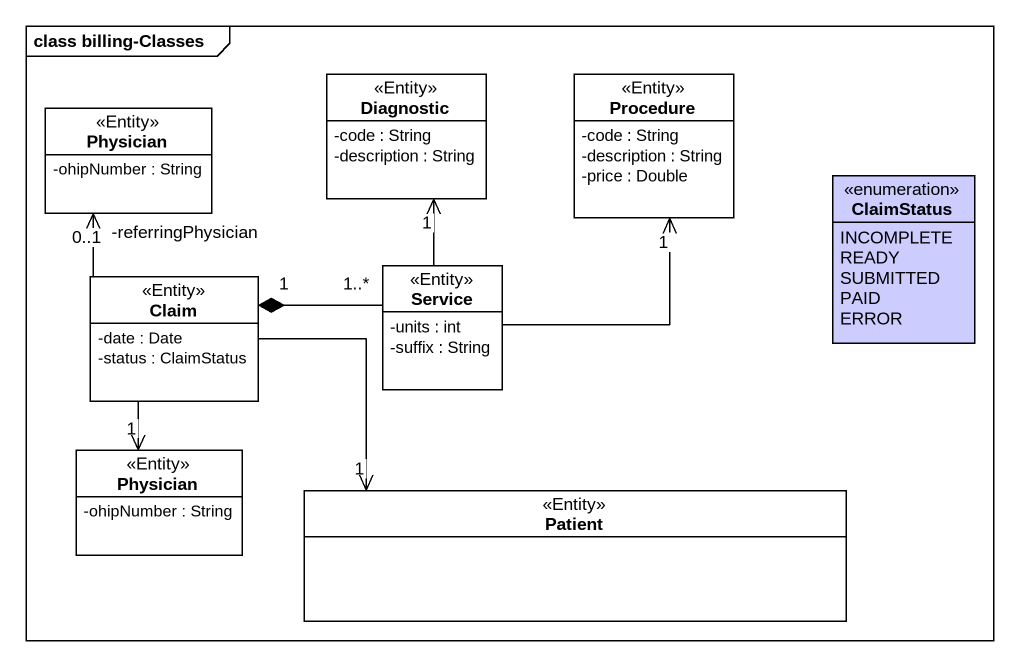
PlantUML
@startuml
mainframe class billing-Classes
hide circle
hide empty members
skinparam classAttributeIconSize 0
class Diagnostic <<Entity>> {
  -code : String
  -description : String
}
class Procedure <<Entity>> {
  -code : String
  -description : String
  -price : Double
}
class Physician <<Entity>> {
  -ohipNumber : String
}
enum ClaimStatus #CCCCFF {
  INCOMPLETE
  READY
  SUBMITTED
  PAID
  ERROR
}
class Claim <<Entity>> {
  -date : Date
  -status : ClaimStatus
}
class Service <<Entity>> {
  -units : int
  -suffix : String
}
class "Physician" as Physician_2 <<Entity>> {
  -ohipNumber : String
}
class Patient <<Entity>>
Claim -up-> "-referringPhysician\n0..1" Physician
Claim "1" *-right- "1..*" Service
Claim --> "1" Physician_2
Claim -right-> "1" Patient
Service -up-> "1" Diagnostic
Service -up-> "1" Procedure
@enduml
